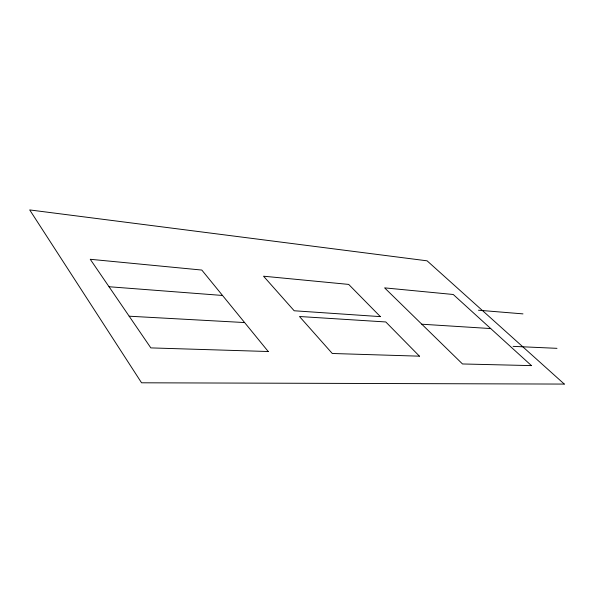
<?xml version="1.0" encoding="UTF-8"?>
<svg xmlns="http://www.w3.org/2000/svg" width="594" height="594" viewBox="0 0 594 594"><rect width="100%" height="100%" fill="white"/><g stroke="black" fill="none" stroke-linecap="round" stroke-linejoin="round"><path stroke-width="0.89" d="M513.112 346.361L556.979 348.336M129.173 316.208L244.617 322.557M421.799 324.213L490.718 328.564M109.029 286.739L222.527 295.463M478.474 310.224L522.972 313.877M564.3 384.073L141.558 382.796L29.7 209.927L427.093 260.825L564.3 384.073M531.452 365.614L462.496 363.966L384.608 287.867L453.252 294.49L531.452 365.614M268.236 351.514L150.839 347.898L90.251 259.281L201.804 270.055L268.236 351.514M419.438 356.17L332.284 353.489L299.487 316.505L385.796 321.963L419.438 356.17M380.368 316.624L294.186 310.766L263.536 276.203L348.685 284.407L380.368 316.624"/></g></svg>
